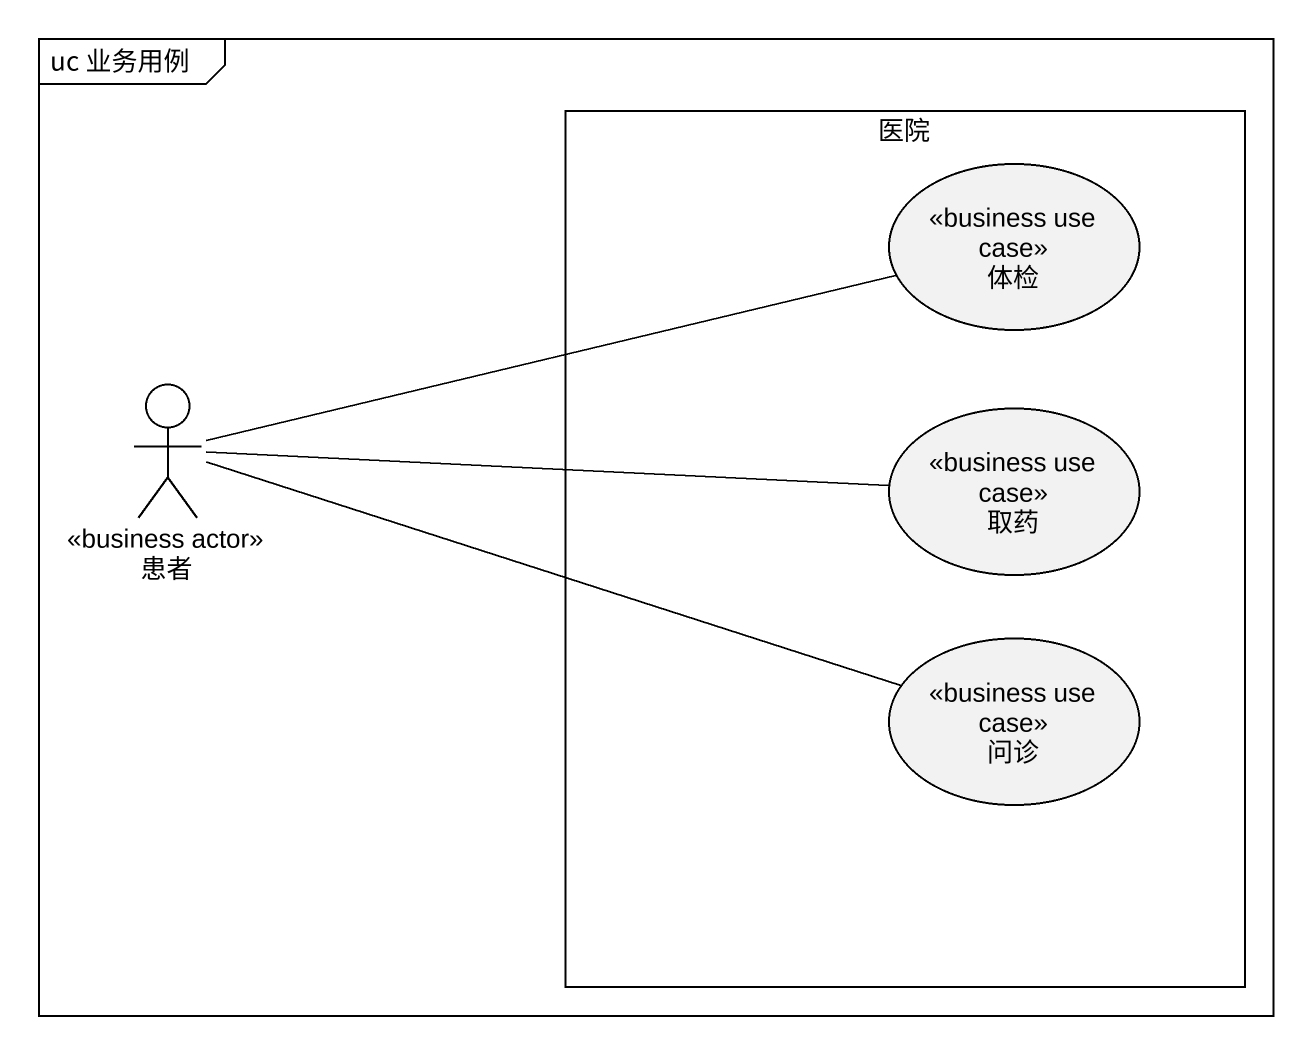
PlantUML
@startuml
mainframe uc 业务用例
rectangle 医院 {
  usecase 体检 <<business use case>>
  usecase 取药 <<business use case>>
  usecase 问诊 <<business use case>>
}
actor 患者 <<business actor>>
患者 -right- 体检
患者 -right- 取药
患者 -right- 问诊
@enduml
